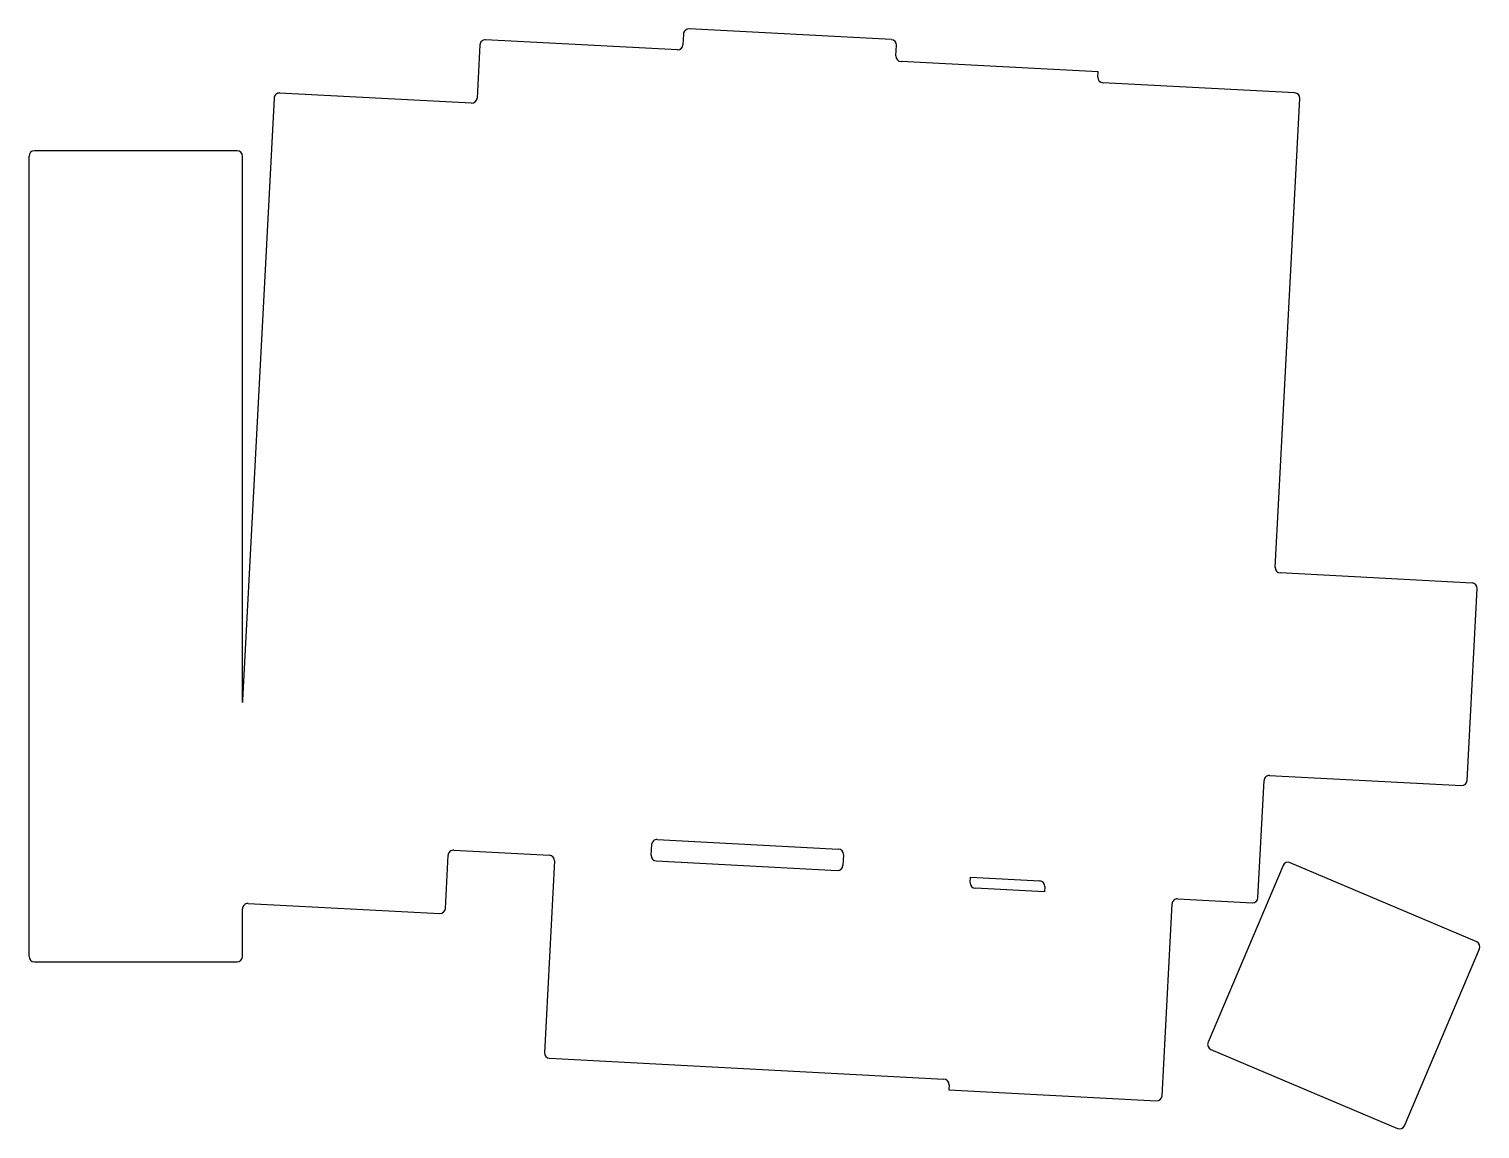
# Model space of a CAD drawing. Header units: millimetres. Extents: x -10 to 126, y -25 to 78.
import ezdxf

# ---------------------------------------------------------------- set-up
doc = ezdxf.new("R2010")
doc.units = ezdxf.units.MM

msp = doc.modelspace()

# ---------------------------------------------------------------- linework, layer by layer
for p, q in [((70.83, 76.91), (51.86, 77.91)), ((32.26, 76.43), (31.99, 71.44)), ((50.76, 75.96), (32.78, 76.9)), ((51.33, 77.43), (51.28, 76.43)), ((71.25, 75.39), (71.31, 76.39)), ((90.2, 73.89), (71.73, 74.86)), ((90.18, 73.39), (90.2, 73.89)), ((108.62, 71.93), (90.65, 72.87)), ((12.97, 71.43), (12, 52.96)), ((31.47, 70.96), (13.49, 71.91)), ((108.13, 52.93), (109.1, 71.4)), ((-10, -9), (-10, 66)), ((9.5, 66.5), (-9.5, 66.5)), ((10, 14.8), (10, 66)), ((12, 52.96), (11.01, 33.98)), ((107.14, 33.95), (108.13, 52.93)), ((11.01, 33.98), (10.01, 15.01)), ((106.8, 27.46), (107.14, 33.95)), ((125.24, 25.99), (107.27, 26.94)), ((124.77, 7.49), (125.72, 25.47)), ((10.01, 15.01), (10, 14.8)), ((105.17, -3.5), (105.75, 7.49)), ((106.27, 7.96), (124.25, 7.02)), ((48.3, 0.49), (48.36, 1.48)), ((48.88, 1.96), (65.86, 1.07)), ((29.02, -4.51), (29.28, 0.48)), ((29.8, 0.96), (38.79, 0.48)), ((66.33, 0.54), (66.28, -0.46)), ((39.26, -0.04), (38.32, -18.02)), ((48.78, -0.04), (65.75, -0.93)), ((107.53, -0.47), (100.5, -17.04)), ((125.68, -7.63), (108.19, -0.21)), ((78.21, -2.08), (78.24, -1.58)), ((78.24, -1.58), (84.73, -1.92)), ((85.17, -2.95), (78.68, -2.61)), ((85.2, -2.45), (85.17, -2.95)), ((10.53, -4.04), (28.49, -4.98)), ((96.19, -22.05), (97.13, -4.08)), ((97.66, -3.6), (104.65, -3.97)), ((10, -9), (10, -4.54)), ((-9.5, -9.5), (9.5, -9.5)), ((118.91, -24.86), (125.94, -8.29)), ((38.79, -18.54), (75.74, -20.48)), ((100.76, -17.7), (118.25, -25.12)), ((76.22, -21), (76.19, -21.5)), ((76.19, -21.5), (95.66, -22.52))]:
    msp.add_line(p, q)
for centre, start, end in [((51.83, 77.41), 87, 177), ((32.76, 76.4), 87, 177), ((50.78, 76.46), 267, 357), ((70.81, 76.41), 357, 87), ((71.75, 75.36), 177, 267), ((90.68, 73.37), 177, 267), ((13.47, 71.41), 87, 177), ((31.49, 71.46), 267, 357), ((108.6, 71.43), 357, 87), ((-9.5, 66), 90, 180), ((9.5, 66), 0, 90), ((107.29, 27.44), 177, 267), ((125.22, 25.5), 357, 87), ((106.25, 7.46), 87, 177), ((124.28, 7.52), 267, 357), ((48.85, 1.46), 87, 177), ((29.78, 0.46), 87, 177), ((38.76, -0.02), 357, 87), ((48.8, 0.46), 177, 267), ((65.83, 0.57), 357, 87), ((65.78, -0.43), 267, 357), ((107.99, -0.67), 67, 157), ((78.71, -2.11), 177, 267), ((84.7, -2.42), 357, 87), ((10.5, -4.54), 87, 180), ((97.63, -4.1), 87, 177), ((104.67, -3.47), 267, 357), ((28.52, -4.48), 267, 357), ((125.48, -8.09), 337, 67), ((-9.5, -9), 180, 270), ((9.5, -9), 270, 0), ((100.96, -17.24), 157, 247), ((38.82, -18.04), 177, 267), ((75.72, -20.98), 357, 87), ((95.69, -22.02), 267, 357), ((118.45, -24.66), 247, 337)]:
    msp.add_arc(centre, 0.5, start, end)

doc.saveas('drawing.dxf')
